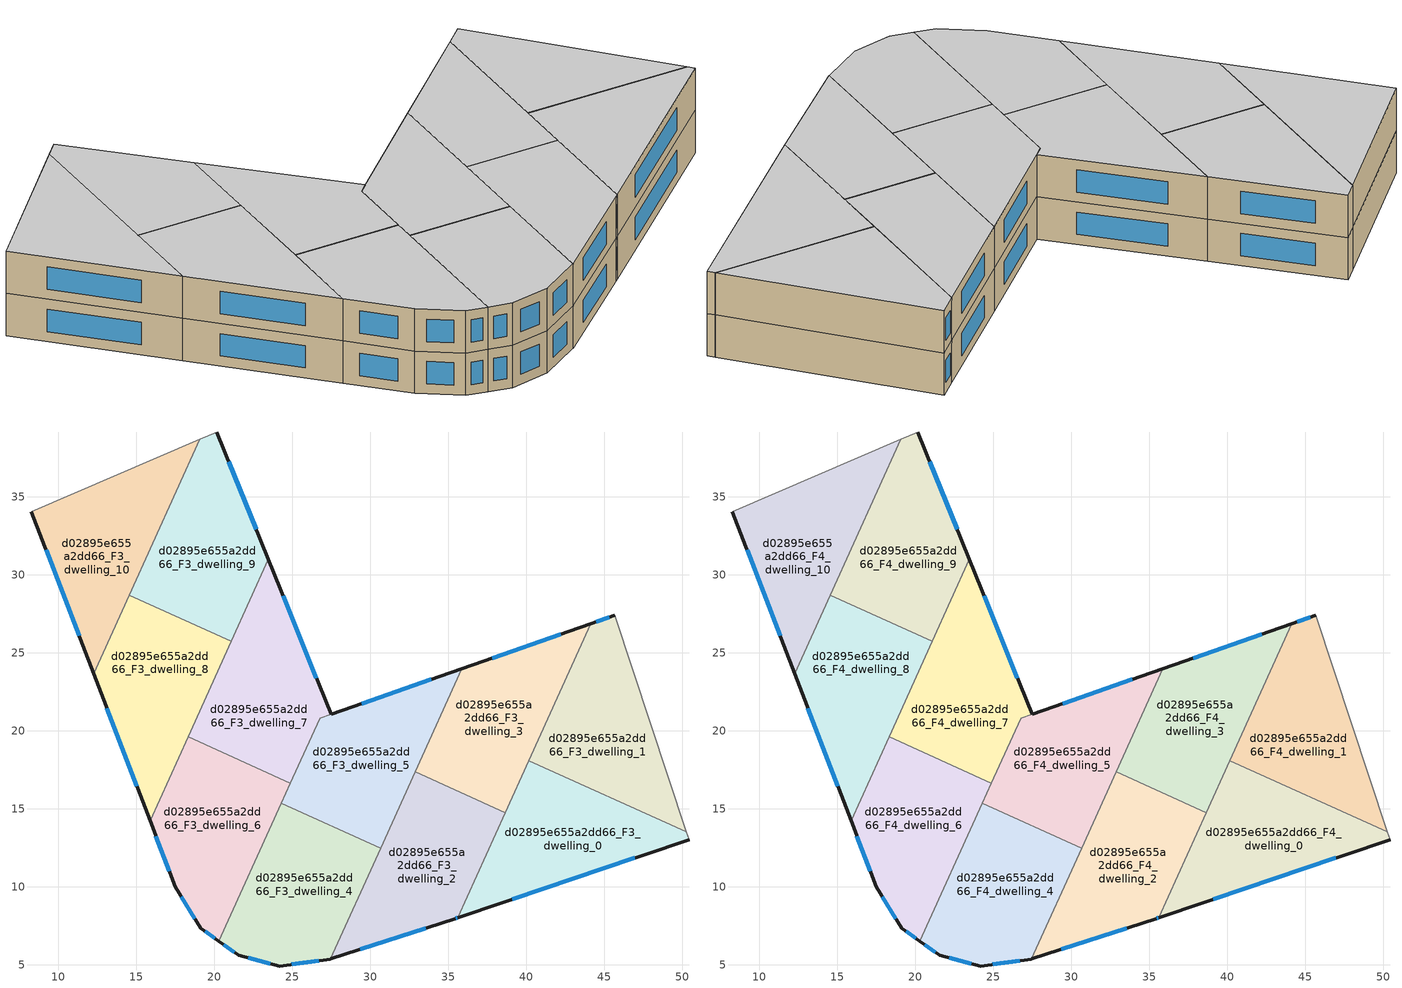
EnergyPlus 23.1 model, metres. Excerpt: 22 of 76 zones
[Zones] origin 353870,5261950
d02895e655a2dd66_F3_dwelling_0
 floor to d02895e655a2dd66_F2_dwelling_0 (EU_floor_Construction): 50.28,13.52 50.44,13.03 35.62,8.03 40.17,18.09 z9
 wall outside (EU_wall_Construction): 35.62,8.03 50.44,13.03 z9:12
 wall to d02895e655a2dd66_F3_dwelling_1 (EU_wall_Construction): 50.28,13.52 40.17,18.09 z9:12
 wall adiabatic (EU_wall_Construction): 50.44,13.03 50.28,13.52 z9:12
 wall to d02895e655a2dd66_F3_dwelling_2 (EU_wall_Construction): 38.66,14.75 35.62,8.03 z9:12
 wall to d02895e655a2dd66_F3_dwelling_3 (EU_wall_Construction): 40.17,18.09 38.66,14.75 z9:12
 window (EU_Window_Construction): 39.1,9.2 46.96,11.86 z9.7:11.3
d02895e655a2dd66_F3_dwelling_1
 floor to d02895e655a2dd66_F2_dwelling_1 (EU_floor_Construction): 45.67,27.42 50.28,13.52 40.17,18.09 44.15,26.88 z9
 wall outside (EU_wall_Construction): 45.67,27.42 44.15,26.88 z9:12
 wall adiabatic (EU_wall_Construction): 50.28,13.52 45.67,27.42 z9:12
 wall to d02895e655a2dd66_F3_dwelling_3 (EU_wall_Construction): 44.15,26.88 40.17,18.09 z9:12
 window (EU_Window_Construction): 45.32,27.29 44.51,27.01 z9.7:11.3
d02895e655a2dd66_F3_dwelling_10
 floor to d02895e655a2dd66_F2_dwelling_10 (EU_floor_Construction): 19.07,38.69 12.26,23.66 8.28,34.05 z9
 wall outside (EU_wall_Construction): 8.28,34.05 12.26,23.66 z9:12
 wall adiabatic (EU_wall_Construction): 19.07,38.69 8.28,34.05 z9:12
 wall to d02895e655a2dd66_F3_dwelling_9 (EU_wall_Construction): 14.55,28.7 19.07,38.69 z9:12
 wall to d02895e655a2dd66_F3_dwelling_8 (EU_wall_Construction): 12.26,23.66 14.55,28.7 z9:12
 window (EU_Window_Construction): 9.22,31.61 11.33,26.1 z9.7:11.3
d02895e655a2dd66_F3_dwelling_2
 floor to d02895e655a2dd66_F2_dwelling_2 (EU_floor_Construction): 38.66,14.75 35.62,8.03 35.45,7.97 27.48,5.37 27.45,5.37 32.88,17.37 z9
 wall outside (EU_wall_Construction): 27.45,5.37 27.48,5.37 35.45,7.97 35.62,8.03 z9:12
 wall to d02895e655a2dd66_F3_dwelling_3 (EU_wall_Construction): 38.66,14.75 32.88,17.37 z9:12
 wall to d02895e655a2dd66_F3_dwelling_4 (EU_wall_Construction): 30.66,12.47 27.45,5.37 z9:12
 wall to d02895e655a2dd66_F3_dwelling_5 (EU_wall_Construction): 32.88,17.37 30.66,12.47 z9:12
 window (EU_Window_Construction): 29.35,5.98 33.58,7.36 / 35.49,7.98 35.58,8.01 z9.7:11.3
d02895e655a2dd66_F3_dwelling_3
 floor to d02895e655a2dd66_F2_dwelling_3 (EU_floor_Construction): 44.15,26.88 38.66,14.75 32.88,17.37 35.87,23.98 z9
 wall outside (EU_wall_Construction): 44.15,26.88 35.87,23.98 z9:12
 wall to d02895e655a2dd66_F3_dwelling_5 (EU_wall_Construction): 35.87,23.98 32.88,17.37 z9:12
 window (EU_Window_Construction): 42.2,26.2 37.81,24.66 z9.7:11.3
d02895e655a2dd66_F3_dwelling_4
 floor to d02895e655a2dd66_F2_dwelling_4 (EU_floor_Construction): 30.66,12.47 27.45,5.37 24.2,4.92 21.57,5.6 20.3,6.51 24.3,15.35 z9
 wall outside (EU_wall_Construction): 20.3,6.51 21.57,5.6 24.2,4.92 27.45,5.37 z9:12
 wall to d02895e655a2dd66_F3_dwelling_5 (EU_wall_Construction): 30.66,12.47 24.3,15.35 z9:12
 wall to d02895e655a2dd66_F3_dwelling_6 (EU_wall_Construction): 24.3,15.35 20.3,6.51 z9:12
 window (EU_Window_Construction): 24.96,5.03 26.69,5.26 / 22.19,5.44 23.58,5.08 / 20.6,6.3 21.27,5.81 z9.7:11.3
d02895e655a2dd66_F3_dwelling_5
 floor to d02895e655a2dd66_F2_dwelling_5 (EU_floor_Construction): 35.87,23.98 30.66,12.47 24.3,15.35 26.76,20.79 z9
 wall outside (EU_wall_Construction): 35.87,23.98 27.5,21.05 z9:12
 wall to d02895e655a2dd66_F3_dwelling_7 (EU_wall_Construction): 27.5,21.05 26.76,20.79 24.88,16.64 z9:12
 wall to d02895e655a2dd66_F3_dwelling_6 (EU_wall_Construction): 24.88,16.64 24.3,15.35 z9:12
 window (EU_Window_Construction): 33.9,23.3 29.47,21.74 z9.7:11.3
d02895e655a2dd66_F3_dwelling_6
 floor to d02895e655a2dd66_F2_dwelling_6 (EU_floor_Construction): 24.88,16.64 20.3,6.51 19.14,7.34 17.5,9.99 15.88,14.22 18.32,19.61 z9
 wall outside (EU_wall_Construction): 15.88,14.22 17.5,9.99 19.14,7.34 20.3,6.51 z9:12
 wall to d02895e655a2dd66_F3_dwelling_7 (EU_wall_Construction): 24.88,16.64 18.32,19.61 z9:12
 wall to d02895e655a2dd66_F3_dwelling_8 (EU_wall_Construction): 18.32,19.61 15.88,14.22 z9:12
 window (EU_Window_Construction): 19.41,7.14 20.03,6.7 / 17.88,9.37 18.75,7.96 / 16.26,13.23 17.12,10.99 z9.7:11.3
d02895e655a2dd66_F3_dwelling_7
 floor to d02895e655a2dd66_F2_dwelling_7 (EU_floor_Construction): 23.47,31 27.5,21.05 26.76,20.79 24.88,16.64 18.32,19.61 z9
 wall outside (EU_wall_Construction): 27.5,21.05 23.47,31 z9:12
 wall to d02895e655a2dd66_F3_dwelling_9 (EU_wall_Construction): 23.47,31 21.09,25.74 z9:12
 wall to d02895e655a2dd66_F3_dwelling_8 (EU_wall_Construction): 21.09,25.74 18.32,19.61 z9:12
 window (EU_Window_Construction): 26.55,23.39 24.41,28.66 z9.7:11.3
d02895e655a2dd66_F3_dwelling_8
 floor to d02895e655a2dd66_F2_dwelling_8 (EU_floor_Construction): 21.09,25.74 15.88,14.22 12.26,23.66 14.55,28.7 z9
 wall outside (EU_wall_Construction): 12.26,23.66 15.88,14.22 z9:12
 wall to d02895e655a2dd66_F3_dwelling_9 (EU_wall_Construction): 21.09,25.74 14.55,28.7 z9:12
 window (EU_Window_Construction): 13.11,21.44 15.03,16.44 z9.7:11.3
d02895e655a2dd66_F3_dwelling_9
 floor to d02895e655a2dd66_F2_dwelling_9 (EU_floor_Construction): 20.16,39.16 23.47,31 21.09,25.74 14.55,28.7 19.07,38.69 z9
 wall outside (EU_wall_Construction): 23.47,31 20.16,39.16 z9:12
 wall adiabatic (EU_wall_Construction): 20.16,39.16 19.07,38.69 z9:12
 window (EU_Window_Construction): 22.69,32.91 20.93,37.24 z9.7:11.3
d02895e655a2dd66_F4_dwelling_0
 floor to d02895e655a2dd66_F3_dwelling_0 (EU_floor_Construction): 50.28,13.52 50.44,13.03 35.62,8.03 40.17,18.09 z12
 wall outside (EU_wall_Construction): 35.62,8.03 50.44,13.03 z12:15
 wall to d02895e655a2dd66_F4_dwelling_1 (EU_wall_Construction): 50.28,13.52 40.17,18.09 z12:15
 wall adiabatic (EU_wall_Construction): 50.44,13.03 50.28,13.52 z12:15
 wall to d02895e655a2dd66_F4_dwelling_2 (EU_wall_Construction): 38.66,14.75 35.62,8.03 z12:15
 wall to d02895e655a2dd66_F4_dwelling_3 (EU_wall_Construction): 40.17,18.09 38.66,14.75 z12:15
 window (EU_Window_Construction): 39.1,9.2 46.96,11.86 z12.7:14.3
 ceiling to d02895e655a2dd66_F5_dwelling_0 (EU_floor_Construction): 50.44,13.03 50.28,13.52 40.17,18.09 35.62,8.03 z15
d02895e655a2dd66_F4_dwelling_1
 floor to d02895e655a2dd66_F3_dwelling_1 (EU_floor_Construction): 45.67,27.42 50.28,13.52 40.17,18.09 44.15,26.88 z12
 wall outside (EU_wall_Construction): 45.67,27.42 44.15,26.88 z12:15
 wall adiabatic (EU_wall_Construction): 50.28,13.52 45.67,27.42 z12:15
 wall to d02895e655a2dd66_F4_dwelling_3 (EU_wall_Construction): 44.15,26.88 40.17,18.09 z12:15
 window (EU_Window_Construction): 45.32,27.29 44.51,27.01 z12.7:14.3
 ceiling to d02895e655a2dd66_F5_dwelling_1 (EU_floor_Construction): 50.28,13.52 45.67,27.42 44.15,26.88 40.17,18.09 z15
d02895e655a2dd66_F4_dwelling_10
 floor to d02895e655a2dd66_F3_dwelling_10 (EU_floor_Construction): 19.07,38.69 12.26,23.66 8.28,34.05 z12
 wall outside (EU_wall_Construction): 8.28,34.05 12.26,23.66 z12:15
 wall adiabatic (EU_wall_Construction): 19.07,38.69 8.28,34.05 z12:15
 wall to d02895e655a2dd66_F4_dwelling_9 (EU_wall_Construction): 14.55,28.7 19.07,38.69 z12:15
 wall to d02895e655a2dd66_F4_dwelling_8 (EU_wall_Construction): 12.26,23.66 14.55,28.7 z12:15
 window (EU_Window_Construction): 9.22,31.61 11.33,26.1 z12.7:14.3
 ceiling to d02895e655a2dd66_F5_dwelling_10 (EU_floor_Construction): 12.26,23.66 19.07,38.69 8.28,34.05 z15
d02895e655a2dd66_F4_dwelling_2
 floor to d02895e655a2dd66_F3_dwelling_2 (EU_floor_Construction): 38.66,14.75 35.62,8.03 35.45,7.97 27.48,5.37 27.45,5.37 32.88,17.37 z12
 wall outside (EU_wall_Construction): 27.45,5.37 27.48,5.37 35.45,7.97 35.62,8.03 z12:15
 wall to d02895e655a2dd66_F4_dwelling_3 (EU_wall_Construction): 38.66,14.75 32.88,17.37 z12:15
 wall to d02895e655a2dd66_F4_dwelling_4 (EU_wall_Construction): 30.66,12.47 27.45,5.37 z12:15
 wall to d02895e655a2dd66_F4_dwelling_5 (EU_wall_Construction): 32.88,17.37 30.66,12.47 z12:15
 window (EU_Window_Construction): 29.35,5.98 33.58,7.36 / 35.49,7.98 35.58,8.01 z12.7:14.3
 ceiling to d02895e655a2dd66_F5_dwelling_2 (EU_floor_Construction): 35.62,8.03 38.66,14.75 32.88,17.37 27.45,5.37 27.48,5.37 35.45,7.97 z15
d02895e655a2dd66_F4_dwelling_3
 floor to d02895e655a2dd66_F3_dwelling_3 (EU_floor_Construction): 44.15,26.88 38.66,14.75 32.88,17.37 35.87,23.98 z12
 wall outside (EU_wall_Construction): 44.15,26.88 35.87,23.98 z12:15
 wall to d02895e655a2dd66_F4_dwelling_5 (EU_wall_Construction): 35.87,23.98 32.88,17.37 z12:15
 window (EU_Window_Construction): 42.2,26.2 37.81,24.66 z12.7:14.3
 ceiling to d02895e655a2dd66_F5_dwelling_3 (EU_floor_Construction): 38.66,14.75 44.15,26.88 35.87,23.98 32.88,17.37 z15
d02895e655a2dd66_F4_dwelling_4
 floor to d02895e655a2dd66_F3_dwelling_4 (EU_floor_Construction): 30.66,12.47 27.45,5.37 24.2,4.92 21.57,5.6 20.3,6.51 24.3,15.35 z12
 wall outside (EU_wall_Construction): 20.3,6.51 21.57,5.6 24.2,4.92 27.45,5.37 z12:15
 wall to d02895e655a2dd66_F4_dwelling_5 (EU_wall_Construction): 30.66,12.47 24.3,15.35 z12:15
 wall to d02895e655a2dd66_F4_dwelling_6 (EU_wall_Construction): 24.3,15.35 20.3,6.51 z12:15
 window (EU_Window_Construction): 24.96,5.03 26.69,5.26 / 22.19,5.44 23.58,5.08 / 20.6,6.3 21.27,5.81 z12.7:14.3
 ceiling to d02895e655a2dd66_F5_dwelling_4 (EU_floor_Construction): 27.45,5.37 30.66,12.47 24.3,15.35 20.3,6.51 21.57,5.6 24.2,4.92 z15
d02895e655a2dd66_F4_dwelling_5
 floor to d02895e655a2dd66_F3_dwelling_5 (EU_floor_Construction): 35.87,23.98 30.66,12.47 24.3,15.35 26.76,20.79 z12
 wall outside (EU_wall_Construction): 35.87,23.98 27.5,21.05 z12:15
 wall to d02895e655a2dd66_F4_dwelling_7 (EU_wall_Construction): 27.5,21.05 26.76,20.79 24.88,16.64 z12:15
 wall to d02895e655a2dd66_F4_dwelling_6 (EU_wall_Construction): 24.88,16.64 24.3,15.35 z12:15
 window (EU_Window_Construction): 33.9,23.3 29.47,21.74 z12.7:14.3
 ceiling to d02895e655a2dd66_F5_dwelling_5 (EU_floor_Construction): 30.66,12.47 35.87,23.98 26.76,20.79 24.3,15.35 z15
d02895e655a2dd66_F4_dwelling_6
 floor to d02895e655a2dd66_F3_dwelling_6 (EU_floor_Construction): 24.88,16.64 20.3,6.51 19.14,7.34 17.5,9.99 15.88,14.22 18.32,19.61 z12
 wall outside (EU_wall_Construction): 15.88,14.22 17.5,9.99 19.14,7.34 20.3,6.51 z12:15
 wall to d02895e655a2dd66_F4_dwelling_7 (EU_wall_Construction): 24.88,16.64 18.32,19.61 z12:15
 wall to d02895e655a2dd66_F4_dwelling_8 (EU_wall_Construction): 18.32,19.61 15.88,14.22 z12:15
 window (EU_Window_Construction): 19.41,7.14 20.03,6.7 / 17.88,9.37 18.75,7.96 / 16.26,13.23 17.12,10.99 z12.7:14.3
 ceiling to d02895e655a2dd66_F5_dwelling_6 (EU_floor_Construction): 20.3,6.51 24.88,16.64 18.32,19.61 15.88,14.22 17.5,9.99 19.14,7.34 z15
d02895e655a2dd66_F4_dwelling_7
 floor to d02895e655a2dd66_F3_dwelling_7 (EU_floor_Construction): 23.47,31 27.5,21.05 26.76,20.79 24.88,16.64 18.32,19.61 z12
 wall outside (EU_wall_Construction): 27.5,21.05 23.47,31 z12:15
 wall to d02895e655a2dd66_F4_dwelling_9 (EU_wall_Construction): 23.47,31 21.09,25.74 z12:15
 wall to d02895e655a2dd66_F4_dwelling_8 (EU_wall_Construction): 21.09,25.74 18.32,19.61 z12:15
 window (EU_Window_Construction): 26.55,23.39 24.41,28.66 z12.7:14.3
 ceiling to d02895e655a2dd66_F5_dwelling_7 (EU_floor_Construction): 24.88,16.64 26.76,20.79 27.5,21.05 23.47,31 18.32,19.61 z15
d02895e655a2dd66_F4_dwelling_8
 floor to d02895e655a2dd66_F3_dwelling_8 (EU_floor_Construction): 21.09,25.74 15.88,14.22 12.26,23.66 14.55,28.7 z12
 wall outside (EU_wall_Construction): 12.26,23.66 15.88,14.22 z12:15
 wall to d02895e655a2dd66_F4_dwelling_9 (EU_wall_Construction): 21.09,25.74 14.55,28.7 z12:15
 window (EU_Window_Construction): 13.11,21.44 15.03,16.44 z12.7:14.3
 ceiling to d02895e655a2dd66_F5_dwelling_8 (EU_floor_Construction): 15.88,14.22 21.09,25.74 14.55,28.7 12.26,23.66 z15
d02895e655a2dd66_F4_dwelling_9
 floor to d02895e655a2dd66_F3_dwelling_9 (EU_floor_Construction): 20.16,39.16 23.47,31 21.09,25.74 14.55,28.7 19.07,38.69 z12
 wall outside (EU_wall_Construction): 23.47,31 20.16,39.16 z12:15
 wall adiabatic (EU_wall_Construction): 20.16,39.16 19.07,38.69 z12:15
 window (EU_Window_Construction): 22.69,32.91 20.93,37.24 z12.7:14.3
 ceiling to d02895e655a2dd66_F5_dwelling_9 (EU_floor_Construction): 21.09,25.74 23.47,31 20.16,39.16 19.07,38.69 14.55,28.7 z15
[Building]
EU S2 Campaign: North Axis=0; Terrain=City; Solar Distribution=FullExterior
[Site:Location]
Budapest.Ferenc.Liszt.Intl.AP: Latitude=47.437; Longitude=19.256; Time Zone=1; Elevation=185
[SizingPeriod:WeatherFileDays]
AnnualSizingPeriod: Begin Month=1; Begin Day of Month=1; End Month=12; End Day of Month=31; Day of Week for Start Day=Monday; Use Weather File Daylight Saving Period=No; Use Weather File Rain and Snow Indicators=No
[MATERIAL]
EU_InternalMass_Material: Roughness=MediumRough; Thickness=0.1; Conductivity=1; Density=1800; Specific Heat=900; Thermal Absorptance=0.9; Solar Absorptance=0.7; Visible Absorptance=0.7
[MATERIAL:NOMASS] Roughness=MediumRough; Thermal Absorptance=0.9; Solar Absorptance=0.7; Visible Absorptance=0.7
Name | Thermal Resistance
EU_wall_NoMass | 0.832559
EU_floor_NoMass | 0.872794
[WINDOWMATERIAL:SIMPLEGLAZINGSYSTEM]
EU_Window_SimpleGlazing: UFactor=2.79869; Solar Heat Gain Coefficient=0.75; Visible Transmittance=0.75
[CONSTRUCTION]
EU_wall_Construction: EU_wall_NoMass
EU_floor_Construction: EU_floor_NoMass
EU_Window_Construction: EU_Window_SimpleGlazing
EU_InternalMass_Construction: EU_InternalMass_Material
[ZONE] Type=1; Multiplier=1; Ceiling Height=autocalculate; Floor Area=autocalculate; Part of Total Floor Area=Yes
Name | Volume
d02895e655a2dd66_F3_dwelling_0; d02895e655a2dd66_F4_dwelling_0 | 195.946
d02895e655a2dd66_F3_dwelling_1; d02895e655a2dd66_F4_dwelling_1 | 195.942
d02895e655a2dd66_F3_dwelling_10; d02895e655a2dd66_F4_dwelling_10 | 195.93
d02895e655a2dd66_F3_dwelling_2; d02895e655a2dd66_F4_dwelling_2 | 195.921
d02895e655a2dd66_F3_dwelling_3; d02895e655a2dd66_F4_dwelling_3 | 195.933
d02895e655a2dd66_F3_dwelling_4; d02895e655a2dd66_F4_dwelling_4 | 195.952
d02895e655a2dd66_F3_dwelling_5; d02895e655a2dd66_F4_dwelling_5 | 194.962
d02895e655a2dd66_F3_dwelling_6; d02895e655a2dd66_F4_dwelling_6 | 195.957
d02895e655a2dd66_F3_dwelling_7; d02895e655a2dd66_F4_dwelling_7 | 196.861
d02895e655a2dd66_F3_dwelling_8; d02895e655a2dd66_F4_dwelling_8 | 195.936
d02895e655a2dd66_F3_dwelling_9; d02895e655a2dd66_F4_dwelling_9 | 195.935
[INTERNALMASS] Construction=EU_InternalMass_Construction
Name | Zone or ZoneList | Surface Area
d02895e655a2dd66_F3_dwelling_0_EU_InternalMass | d02895e655a2dd66_F3_dwelling_0 | 65.3163
d02895e655a2dd66_F3_dwelling_1_EU_InternalMass | d02895e655a2dd66_F3_dwelling_1 | 65.3139
d02895e655a2dd66_F3_dwelling_2_EU_InternalMass | d02895e655a2dd66_F3_dwelling_2 | 65.3084
d02895e655a2dd66_F3_dwelling_3_EU_InternalMass | d02895e655a2dd66_F3_dwelling_3 | 65.3115
d02895e655a2dd66_F3_dwelling_4_EU_InternalMass | d02895e655a2dd66_F3_dwelling_4 | 65.3176
d02895e655a2dd66_F3_dwelling_5_EU_InternalMass | d02895e655a2dd66_F3_dwelling_5 | 65.0095
d02895e655a2dd66_F3_dwelling_6_EU_InternalMass | d02895e655a2dd66_F3_dwelling_6 | 65.3183
d02895e655a2dd66_F3_dwelling_7_EU_InternalMass | d02895e655a2dd66_F3_dwelling_7 | 65.6215
d02895e655a2dd66_F3_dwelling_8_EU_InternalMass | d02895e655a2dd66_F3_dwelling_8 | 65.3122
d02895e655a2dd66_F3_dwelling_9_EU_InternalMass | d02895e655a2dd66_F3_dwelling_9 | 65.3107
d02895e655a2dd66_F3_dwelling_10_EU_InternalMass | d02895e655a2dd66_F3_dwelling_10 | 65.3101
d02895e655a2dd66_F4_dwelling_0_EU_InternalMass | d02895e655a2dd66_F4_dwelling_0 | 65.3163
d02895e655a2dd66_F4_dwelling_1_EU_InternalMass | d02895e655a2dd66_F4_dwelling_1 | 65.3139
d02895e655a2dd66_F4_dwelling_2_EU_InternalMass | d02895e655a2dd66_F4_dwelling_2 | 65.3084
d02895e655a2dd66_F4_dwelling_3_EU_InternalMass | d02895e655a2dd66_F4_dwelling_3 | 65.3115
d02895e655a2dd66_F4_dwelling_4_EU_InternalMass | d02895e655a2dd66_F4_dwelling_4 | 65.3176
d02895e655a2dd66_F4_dwelling_5_EU_InternalMass | d02895e655a2dd66_F4_dwelling_5 | 65.0095
d02895e655a2dd66_F4_dwelling_6_EU_InternalMass | d02895e655a2dd66_F4_dwelling_6 | 65.3183
d02895e655a2dd66_F4_dwelling_7_EU_InternalMass | d02895e655a2dd66_F4_dwelling_7 | 65.6215
d02895e655a2dd66_F4_dwelling_8_EU_InternalMass | d02895e655a2dd66_F4_dwelling_8 | 65.3122
d02895e655a2dd66_F4_dwelling_9_EU_InternalMass | d02895e655a2dd66_F4_dwelling_9 | 65.3107
d02895e655a2dd66_F4_dwelling_10_EU_InternalMass | d02895e655a2dd66_F4_dwelling_10 | 65.3101
[OTHEREQUIPMENT] Fuel Type=Electricity; Design Level Calculation Method=Watts/Area; Power per Zone Floor Area=1; Fraction Latent=0; Fraction Radiant=0; Fraction Lost=0; Carbon Dioxide Generation Rate=0; EndUse Subcategory=EU_Step8_InternalGains
Name | Zone or ZoneList or Space or SpaceList | Schedule
EU_Step8_InternalGain_d02895e655a2dd66_F3_dwelling_0_f000 | d02895e655a2dd66_F3_dwelling_0 | EU_Step8_GainSchedule_d02895e655a2dd66_F3_dwelling_0_f000
EU_Step8_InternalGain_d02895e655a2dd66_F3_dwelling_1_f000 | d02895e655a2dd66_F3_dwelling_1 | EU_Step8_GainSchedule_d02895e655a2dd66_F3_dwelling_1_f000
EU_Step8_InternalGain_d02895e655a2dd66_F3_dwelling_2_f000 | d02895e655a2dd66_F3_dwelling_2 | EU_Step8_GainSchedule_d02895e655a2dd66_F3_dwelling_2_f000
EU_Step8_InternalGain_d02895e655a2dd66_F3_dwelling_3_f000 | d02895e655a2dd66_F3_dwelling_3 | EU_Step8_GainSchedule_d02895e655a2dd66_F3_dwelling_3_f000
EU_Step8_InternalGain_d02895e655a2dd66_F3_dwelling_4_f000 | d02895e655a2dd66_F3_dwelling_4 | EU_Step8_GainSchedule_d02895e655a2dd66_F3_dwelling_4_f000
EU_Step8_InternalGain_d02895e655a2dd66_F3_dwelling_5_f000 | d02895e655a2dd66_F3_dwelling_5 | EU_Step8_GainSchedule_d02895e655a2dd66_F3_dwelling_5_f000
EU_Step8_InternalGain_d02895e655a2dd66_F3_dwelling_6_f000 | d02895e655a2dd66_F3_dwelling_6 | EU_Step8_GainSchedule_d02895e655a2dd66_F3_dwelling_6_f000
EU_Step8_InternalGain_d02895e655a2dd66_F3_dwelling_7_f000 | d02895e655a2dd66_F3_dwelling_7 | EU_Step8_GainSchedule_d02895e655a2dd66_F3_dwelling_7_f000
EU_Step8_InternalGain_d02895e655a2dd66_F3_dwelling_8_f000 | d02895e655a2dd66_F3_dwelling_8 | EU_Step8_GainSchedule_d02895e655a2dd66_F3_dwelling_8_f000
EU_Step8_InternalGain_d02895e655a2dd66_F3_dwelling_9_f000 | d02895e655a2dd66_F3_dwelling_9 | EU_Step8_GainSchedule_d02895e655a2dd66_F3_dwelling_9_f000
EU_Step8_InternalGain_d02895e655a2dd66_F3_dwelling_10_f000 | d02895e655a2dd66_F3_dwelling_10 | EU_Step8_GainSchedule_d02895e655a2dd66_F3_dwelling_10_f000
EU_Step8_InternalGain_d02895e655a2dd66_F4_dwelling_0_f000 | d02895e655a2dd66_F4_dwelling_0 | EU_Step8_GainSchedule_d02895e655a2dd66_F4_dwelling_0_f000
EU_Step8_InternalGain_d02895e655a2dd66_F4_dwelling_1_f000 | d02895e655a2dd66_F4_dwelling_1 | EU_Step8_GainSchedule_d02895e655a2dd66_F4_dwelling_1_f000
EU_Step8_InternalGain_d02895e655a2dd66_F4_dwelling_2_f000 | d02895e655a2dd66_F4_dwelling_2 | EU_Step8_GainSchedule_d02895e655a2dd66_F4_dwelling_2_f000
EU_Step8_InternalGain_d02895e655a2dd66_F4_dwelling_3_f000 | d02895e655a2dd66_F4_dwelling_3 | EU_Step8_GainSchedule_d02895e655a2dd66_F4_dwelling_3_f000
EU_Step8_InternalGain_d02895e655a2dd66_F4_dwelling_4_f000 | d02895e655a2dd66_F4_dwelling_4 | EU_Step8_GainSchedule_d02895e655a2dd66_F4_dwelling_4_f000
EU_Step8_InternalGain_d02895e655a2dd66_F4_dwelling_5_f000 | d02895e655a2dd66_F4_dwelling_5 | EU_Step8_GainSchedule_d02895e655a2dd66_F4_dwelling_5_f000
EU_Step8_InternalGain_d02895e655a2dd66_F4_dwelling_6_f000 | d02895e655a2dd66_F4_dwelling_6 | EU_Step8_GainSchedule_d02895e655a2dd66_F4_dwelling_6_f000
EU_Step8_InternalGain_d02895e655a2dd66_F4_dwelling_7_f000 | d02895e655a2dd66_F4_dwelling_7 | EU_Step8_GainSchedule_d02895e655a2dd66_F4_dwelling_7_f000
EU_Step8_InternalGain_d02895e655a2dd66_F4_dwelling_8_f000 | d02895e655a2dd66_F4_dwelling_8 | EU_Step8_GainSchedule_d02895e655a2dd66_F4_dwelling_8_f000
EU_Step8_InternalGain_d02895e655a2dd66_F4_dwelling_9_f000 | d02895e655a2dd66_F4_dwelling_9 | EU_Step8_GainSchedule_d02895e655a2dd66_F4_dwelling_9_f000
EU_Step8_InternalGain_d02895e655a2dd66_F4_dwelling_10_f000 | d02895e655a2dd66_F4_dwelling_10 | EU_Step8_GainSchedule_d02895e655a2dd66_F4_dwelling_10_f000
[ZONEVENTILATION:DESIGNFLOWRATE] Schedule=EU_AlwaysOn; Design Flow Rate Calculation Method=AirChanges/Hour; Air Changes per Hour=0.475469; Ventilation Type=Natural; Fan Pressure Rise=0; Fan Total Efficiency=1; Constant Term Coefficient=1; Temperature Term Coefficient=0; Velocity Term Coefficient=0; Velocity Squared Term Coefficient=0; Minimum Indoor Temperature=-100; Maximum Indoor Temperature=100; Delta Temperature=-100; Minimum Outdoor Temperature=-100; Maximum Outdoor Temperature=100; Maximum Wind Speed=40
Name | Zone or ZoneList or Space or SpaceList
EU_ConstantAir_d02895e655a2dd66_F3_dwelling_0 | d02895e655a2dd66_F3_dwelling_0
EU_ConstantAir_d02895e655a2dd66_F3_dwelling_1 | d02895e655a2dd66_F3_dwelling_1
EU_ConstantAir_d02895e655a2dd66_F3_dwelling_2 | d02895e655a2dd66_F3_dwelling_2
EU_ConstantAir_d02895e655a2dd66_F3_dwelling_3 | d02895e655a2dd66_F3_dwelling_3
EU_ConstantAir_d02895e655a2dd66_F3_dwelling_4 | d02895e655a2dd66_F3_dwelling_4
EU_ConstantAir_d02895e655a2dd66_F3_dwelling_5 | d02895e655a2dd66_F3_dwelling_5
EU_ConstantAir_d02895e655a2dd66_F3_dwelling_6 | d02895e655a2dd66_F3_dwelling_6
EU_ConstantAir_d02895e655a2dd66_F3_dwelling_7 | d02895e655a2dd66_F3_dwelling_7
EU_ConstantAir_d02895e655a2dd66_F3_dwelling_8 | d02895e655a2dd66_F3_dwelling_8
EU_ConstantAir_d02895e655a2dd66_F3_dwelling_9 | d02895e655a2dd66_F3_dwelling_9
EU_ConstantAir_d02895e655a2dd66_F3_dwelling_10 | d02895e655a2dd66_F3_dwelling_10
EU_ConstantAir_d02895e655a2dd66_F4_dwelling_0 | d02895e655a2dd66_F4_dwelling_0
EU_ConstantAir_d02895e655a2dd66_F4_dwelling_1 | d02895e655a2dd66_F4_dwelling_1
EU_ConstantAir_d02895e655a2dd66_F4_dwelling_2 | d02895e655a2dd66_F4_dwelling_2
EU_ConstantAir_d02895e655a2dd66_F4_dwelling_3 | d02895e655a2dd66_F4_dwelling_3
EU_ConstantAir_d02895e655a2dd66_F4_dwelling_4 | d02895e655a2dd66_F4_dwelling_4
EU_ConstantAir_d02895e655a2dd66_F4_dwelling_5 | d02895e655a2dd66_F4_dwelling_5
EU_ConstantAir_d02895e655a2dd66_F4_dwelling_6 | d02895e655a2dd66_F4_dwelling_6
EU_ConstantAir_d02895e655a2dd66_F4_dwelling_7 | d02895e655a2dd66_F4_dwelling_7
EU_ConstantAir_d02895e655a2dd66_F4_dwelling_8 | d02895e655a2dd66_F4_dwelling_8
EU_ConstantAir_d02895e655a2dd66_F4_dwelling_9 | d02895e655a2dd66_F4_dwelling_9
EU_ConstantAir_d02895e655a2dd66_F4_dwelling_10 | d02895e655a2dd66_F4_dwelling_10
[HVACTEMPLATE:THERMOSTAT] Constant Heating Setpoint=20; Constant Cooling Setpoint=50
EU_HeatOnly_d02895e655a2dd66_F0_dwelling_0; EU_HeatOnly_d02895e655a2dd66_F0_dwelling_1; EU_HeatOnly_d02895e655a2dd66_F0_dwelling_2; EU_HeatOnly_d02895e655a2dd66_F0_dwelling_3; EU_HeatOnly_d02895e655a2dd66_F0_dwelling_4; EU_HeatOnly_d02895e655a2dd66_F0_dwelling_5; EU_HeatOnly_d02895e655a2dd66_F0_dwelling_6; EU_HeatOnly_d02895e655a2dd66_F0_dwelling_7; EU_HeatOnly_d02895e655a2dd66_F0_dwelling_8; EU_HeatOnly_d02895e655a2dd66_F0_dwelling_9; EU_HeatOnly_d02895e655a2dd66_F0_dwelling_10; EU_HeatOnly_d02895e655a2dd66_F1_dwelling_0; EU_HeatOnly_d02895e655a2dd66_F1_dwelling_1; EU_HeatOnly_d02895e655a2dd66_F1_dwelling_2; EU_HeatOnly_d02895e655a2dd66_F1_dwelling_3; EU_HeatOnly_d02895e655a2dd66_F1_dwelling_4; EU_HeatOnly_d02895e655a2dd66_F1_dwelling_5; EU_HeatOnly_d02895e655a2dd66_F1_dwelling_6; EU_HeatOnly_d02895e655a2dd66_F1_dwelling_7; EU_HeatOnly_d02895e655a2dd66_F1_dwelling_8; EU_HeatOnly_d02895e655a2dd66_F1_dwelling_9; EU_HeatOnly_d02895e655a2dd66_F1_dwelling_10; EU_HeatOnly_d02895e655a2dd66_F2_dwelling_0; EU_HeatOnly_d02895e655a2dd66_F2_dwelling_1; EU_HeatOnly_d02895e655a2dd66_F2_dwelling_2; EU_HeatOnly_d02895e655a2dd66_F2_dwelling_3; EU_HeatOnly_d02895e655a2dd66_F2_dwelling_4; EU_HeatOnly_d02895e655a2dd66_F2_dwelling_5; EU_HeatOnly_d02895e655a2dd66_F2_dwelling_6; EU_HeatOnly_d02895e655a2dd66_F2_dwelling_7; EU_HeatOnly_d02895e655a2dd66_F2_dwelling_8; EU_HeatOnly_d02895e655a2dd66_F2_dwelling_9; EU_HeatOnly_d02895e655a2dd66_F2_dwelling_10; EU_HeatOnly_d02895e655a2dd66_F3_dwelling_0; EU_HeatOnly_d02895e655a2dd66_F3_dwelling_1; EU_HeatOnly_d02895e655a2dd66_F3_dwelling_2; EU_HeatOnly_d02895e655a2dd66_F3_dwelling_3; EU_HeatOnly_d02895e655a2dd66_F3_dwelling_4; EU_HeatOnly_d02895e655a2dd66_F3_dwelling_5; EU_HeatOnly_d02895e655a2dd66_F3_dwelling_6; EU_HeatOnly_d02895e655a2dd66_F3_dwelling_7; EU_HeatOnly_d02895e655a2dd66_F3_dwelling_8; EU_HeatOnly_d02895e655a2dd66_F3_dwelling_9; EU_HeatOnly_d02895e655a2dd66_F3_dwelling_10; EU_HeatOnly_d02895e655a2dd66_F4_dwelling_0; EU_HeatOnly_d02895e655a2dd66_F4_dwelling_1; EU_HeatOnly_d02895e655a2dd66_F4_dwelling_2; EU_HeatOnly_d02895e655a2dd66_F4_dwelling_3; EU_HeatOnly_d02895e655a2dd66_F4_dwelling_4; EU_HeatOnly_d02895e655a2dd66_F4_dwelling_5; EU_HeatOnly_d02895e655a2dd66_F4_dwelling_6; EU_HeatOnly_d02895e655a2dd66_F4_dwelling_7; EU_HeatOnly_d02895e655a2dd66_F4_dwelling_8; EU_HeatOnly_d02895e655a2dd66_F4_dwelling_9; EU_HeatOnly_d02895e655a2dd66_F4_dwelling_10; EU_HeatOnly_d02895e655a2dd66_F5_dwelling_0; EU_HeatOnly_d02895e655a2dd66_F5_dwelling_1; EU_HeatOnly_d02895e655a2dd66_F5_dwelling_2; EU_HeatOnly_d02895e655a2dd66_F5_dwelling_3; EU_HeatOnly_d02895e655a2dd66_F5_dwelling_4; EU_HeatOnly_d02895e655a2dd66_F5_dwelling_5; EU_HeatOnly_d02895e655a2dd66_F5_dwelling_6; EU_HeatOnly_d02895e655a2dd66_F5_dwelling_7; EU_HeatOnly_d02895e655a2dd66_F5_dwelling_8; EU_HeatOnly_d02895e655a2dd66_F5_dwelling_9; EU_HeatOnly_d02895e655a2dd66_F5_dwelling_10; EU_HeatOnly_d02895e655a2dd66_F6_dwelling_0; EU_HeatOnly_d02895e655a2dd66_F6_dwelling_1; EU_HeatOnly_d02895e655a2dd66_F6_dwelling_2; EU_HeatOnly_d02895e655a2dd66_F6_dwelling_3; EU_HeatOnly_d02895e655a2dd66_F6_dwelling_4; EU_HeatOnly_d02895e655a2dd66_F6_dwelling_5; EU_HeatOnly_d02895e655a2dd66_F6_dwelling_6; EU_HeatOnly_d02895e655a2dd66_F6_dwelling_7; EU_HeatOnly_d02895e655a2dd66_F6_dwelling_8; EU_HeatOnly_d02895e655a2dd66_F6_dwelling_9
[HVACTEMPLATE:ZONE:IDEALLOADSAIRSYSTEM] System Availability Schedule=EU_AlwaysOn; Maximum Heating Supply Air Temperature=50; Minimum Cooling Supply Air Temperature=13; Maximum Heating Supply Air Humidity Ratio=0.0156; Minimum Cooling Supply Air Humidity Ratio=0.0077; Heating Limit=NoLimit; Cooling Limit=NoLimit; Heating Availability Schedule=EU_AlwaysOn; Cooling Availability Schedule=EU_CoolingOff; Dehumidification Control Type=ConstantSensibleHeatRatio; Cooling Sensible Heat Ratio=0.7; Dehumidification Setpoint=60; Humidification Control Type=None; Humidification Setpoint=30; Outdoor Air Method=None; Outdoor Air Flow Rate per Person=0.00944; Outdoor Air Flow Rate per Zone Floor Area=0; Outdoor Air Flow Rate per Zone=0; Demand Controlled Ventilation Type=None; Outdoor Air Economizer Type=NoEconomizer; Heat Recovery Type=None; Sensible Heat Recovery Effectiveness=0.7; Latent Heat Recovery Effectiveness=0.65
Name | Template Thermostat
d02895e655a2dd66_F3_dwelling_0 | EU_HeatOnly_d02895e655a2dd66_F3_dwelling_0
d02895e655a2dd66_F3_dwelling_1 | EU_HeatOnly_d02895e655a2dd66_F3_dwelling_1
d02895e655a2dd66_F3_dwelling_2 | EU_HeatOnly_d02895e655a2dd66_F3_dwelling_2
d02895e655a2dd66_F3_dwelling_3 | EU_HeatOnly_d02895e655a2dd66_F3_dwelling_3
d02895e655a2dd66_F3_dwelling_4 | EU_HeatOnly_d02895e655a2dd66_F3_dwelling_4
d02895e655a2dd66_F3_dwelling_5 | EU_HeatOnly_d02895e655a2dd66_F3_dwelling_5
d02895e655a2dd66_F3_dwelling_6 | EU_HeatOnly_d02895e655a2dd66_F3_dwelling_6
d02895e655a2dd66_F3_dwelling_7 | EU_HeatOnly_d02895e655a2dd66_F3_dwelling_7
d02895e655a2dd66_F3_dwelling_8 | EU_HeatOnly_d02895e655a2dd66_F3_dwelling_8
d02895e655a2dd66_F3_dwelling_9 | EU_HeatOnly_d02895e655a2dd66_F3_dwelling_9
d02895e655a2dd66_F3_dwelling_10 | EU_HeatOnly_d02895e655a2dd66_F3_dwelling_10
d02895e655a2dd66_F4_dwelling_0 | EU_HeatOnly_d02895e655a2dd66_F4_dwelling_0
d02895e655a2dd66_F4_dwelling_1 | EU_HeatOnly_d02895e655a2dd66_F4_dwelling_1
d02895e655a2dd66_F4_dwelling_2 | EU_HeatOnly_d02895e655a2dd66_F4_dwelling_2
d02895e655a2dd66_F4_dwelling_3 | EU_HeatOnly_d02895e655a2dd66_F4_dwelling_3
d02895e655a2dd66_F4_dwelling_4 | EU_HeatOnly_d02895e655a2dd66_F4_dwelling_4
d02895e655a2dd66_F4_dwelling_5 | EU_HeatOnly_d02895e655a2dd66_F4_dwelling_5
d02895e655a2dd66_F4_dwelling_6 | EU_HeatOnly_d02895e655a2dd66_F4_dwelling_6
d02895e655a2dd66_F4_dwelling_7 | EU_HeatOnly_d02895e655a2dd66_F4_dwelling_7
d02895e655a2dd66_F4_dwelling_8 | EU_HeatOnly_d02895e655a2dd66_F4_dwelling_8
d02895e655a2dd66_F4_dwelling_9 | EU_HeatOnly_d02895e655a2dd66_F4_dwelling_9
d02895e655a2dd66_F4_dwelling_10 | EU_HeatOnly_d02895e655a2dd66_F4_dwelling_10
[SIZING:ZONE] Zone Cooling Design Supply Air Temperature Input Method=SupplyAirTemperature; Zone Cooling Design Supply Air Temperature=13; Zone Heating Design Supply Air Temperature Input Method=SupplyAirTemperature; Zone Heating Design Supply Air Temperature=50; Zone Cooling Design Supply Air Humidity Ratio=0.008; Zone Heating Design Supply Air Humidity Ratio=0.008; Cooling Design Air Flow Method=DesignDay; Cooling Design Air Flow Rate=0; Cooling Minimum Air Flow per Zone Floor Area=0.000762; Cooling Minimum Air Flow=0; Cooling Minimum Air Flow Fraction=0.2; Heating Design Air Flow Method=DesignDay; Heating Design Air Flow Rate=0; Heating Maximum Air Flow per Zone Floor Area=0.002032; Heating Maximum Air Flow=0.141576; Heating Maximum Air Flow Fraction=0.3; Account for Dedicated Outdoor Air System=No; Dedicated Outdoor Air System Control Strategy=NeutralSupplyAir; Dedicated Outdoor Air Low Setpoint Temperature for Design=autosize; Dedicated Outdoor Air High Setpoint Temperature for Design=autosize; Zone Load Sizing Method=Sensible Load Only No Latent Load; Zone Latent Cooling Design Supply Air Humidity Ratio Input Method=HumidityRatioDifference; Zone Cooling Design Supply Air Humidity Ratio Difference=0.005; Zone Latent Heating Design Supply Air Humidity Ratio Input Method=HumidityRatioDifference; Zone Humidification Design Supply Air Humidity Ratio Difference=0.005
d02895e655a2dd66_F3_dwelling_0; d02895e655a2dd66_F3_dwelling_1; d02895e655a2dd66_F3_dwelling_2; d02895e655a2dd66_F3_dwelling_3; d02895e655a2dd66_F3_dwelling_4; d02895e655a2dd66_F3_dwelling_5; d02895e655a2dd66_F3_dwelling_6; d02895e655a2dd66_F3_dwelling_7; d02895e655a2dd66_F3_dwelling_8; d02895e655a2dd66_F3_dwelling_9; d02895e655a2dd66_F3_dwelling_10; d02895e655a2dd66_F4_dwelling_0; d02895e655a2dd66_F4_dwelling_1; d02895e655a2dd66_F4_dwelling_2; d02895e655a2dd66_F4_dwelling_3; d02895e655a2dd66_F4_dwelling_4; d02895e655a2dd66_F4_dwelling_5; d02895e655a2dd66_F4_dwelling_6; d02895e655a2dd66_F4_dwelling_7; d02895e655a2dd66_F4_dwelling_8; d02895e655a2dd66_F4_dwelling_9; d02895e655a2dd66_F4_dwelling_10
[SCHEDULE:CONSTANT]
Name | Hourly Value
EU_AlwaysOn | 1
EU_CoolingOff | 0
[SCHEDULE:FILE] Column Number=1; Rows to Skip at Top=0; Number of Hours of Data=8760; Column Separator=Comma; Interpolate to Timestep=No; Minutes per Item=60; Adjust Schedule for Daylight Savings=Yes
Name | File
EU_Step8_GainSchedule_d02895e655a2dd66_F3_dwelling_0_f000 | ../../schedules/d02895e655a2dd66/d02895e655a2dd66_F3_dwelling_0_f000_gain.csv
EU_Step8_GainSchedule_d02895e655a2dd66_F3_dwelling_1_f000 | ../../schedules/d02895e655a2dd66/d02895e655a2dd66_F3_dwelling_1_f000_gain.csv
EU_Step8_GainSchedule_d02895e655a2dd66_F3_dwelling_2_f000 | ../../schedules/d02895e655a2dd66/d02895e655a2dd66_F3_dwelling_2_f000_gain.csv
EU_Step8_GainSchedule_d02895e655a2dd66_F3_dwelling_3_f000 | ../../schedules/d02895e655a2dd66/d02895e655a2dd66_F3_dwelling_3_f000_gain.csv
EU_Step8_GainSchedule_d02895e655a2dd66_F3_dwelling_4_f000 | ../../schedules/d02895e655a2dd66/d02895e655a2dd66_F3_dwelling_4_f000_gain.csv
EU_Step8_GainSchedule_d02895e655a2dd66_F3_dwelling_5_f000 | ../../schedules/d02895e655a2dd66/d02895e655a2dd66_F3_dwelling_5_f000_gain.csv
EU_Step8_GainSchedule_d02895e655a2dd66_F3_dwelling_6_f000 | ../../schedules/d02895e655a2dd66/d02895e655a2dd66_F3_dwelling_6_f000_gain.csv
EU_Step8_GainSchedule_d02895e655a2dd66_F3_dwelling_7_f000 | ../../schedules/d02895e655a2dd66/d02895e655a2dd66_F3_dwelling_7_f000_gain.csv
EU_Step8_GainSchedule_d02895e655a2dd66_F3_dwelling_8_f000 | ../../schedules/d02895e655a2dd66/d02895e655a2dd66_F3_dwelling_8_f000_gain.csv
EU_Step8_GainSchedule_d02895e655a2dd66_F3_dwelling_9_f000 | ../../schedules/d02895e655a2dd66/d02895e655a2dd66_F3_dwelling_9_f000_gain.csv
EU_Step8_GainSchedule_d02895e655a2dd66_F3_dwelling_10_f000 | ../../schedules/d02895e655a2dd66/d02895e655a2dd66_F3_dwelling_10_f000_gain.csv
EU_Step8_GainSchedule_d02895e655a2dd66_F4_dwelling_0_f000 | ../../schedules/d02895e655a2dd66/d02895e655a2dd66_F4_dwelling_0_f000_gain.csv
EU_Step8_GainSchedule_d02895e655a2dd66_F4_dwelling_1_f000 | ../../schedules/d02895e655a2dd66/d02895e655a2dd66_F4_dwelling_1_f000_gain.csv
EU_Step8_GainSchedule_d02895e655a2dd66_F4_dwelling_2_f000 | ../../schedules/d02895e655a2dd66/d02895e655a2dd66_F4_dwelling_2_f000_gain.csv
EU_Step8_GainSchedule_d02895e655a2dd66_F4_dwelling_3_f000 | ../../schedules/d02895e655a2dd66/d02895e655a2dd66_F4_dwelling_3_f000_gain.csv
EU_Step8_GainSchedule_d02895e655a2dd66_F4_dwelling_4_f000 | ../../schedules/d02895e655a2dd66/d02895e655a2dd66_F4_dwelling_4_f000_gain.csv
EU_Step8_GainSchedule_d02895e655a2dd66_F4_dwelling_5_f000 | ../../schedules/d02895e655a2dd66/d02895e655a2dd66_F4_dwelling_5_f000_gain.csv
EU_Step8_GainSchedule_d02895e655a2dd66_F4_dwelling_6_f000 | ../../schedules/d02895e655a2dd66/d02895e655a2dd66_F4_dwelling_6_f000_gain.csv
EU_Step8_GainSchedule_d02895e655a2dd66_F4_dwelling_7_f000 | ../../schedules/d02895e655a2dd66/d02895e655a2dd66_F4_dwelling_7_f000_gain.csv
EU_Step8_GainSchedule_d02895e655a2dd66_F4_dwelling_8_f000 | ../../schedules/d02895e655a2dd66/d02895e655a2dd66_F4_dwelling_8_f000_gain.csv
EU_Step8_GainSchedule_d02895e655a2dd66_F4_dwelling_9_f000 | ../../schedules/d02895e655a2dd66/d02895e655a2dd66_F4_dwelling_9_f000_gain.csv
EU_Step8_GainSchedule_d02895e655a2dd66_F4_dwelling_10_f000 | ../../schedules/d02895e655a2dd66/d02895e655a2dd66_F4_dwelling_10_f000_gain.csv
